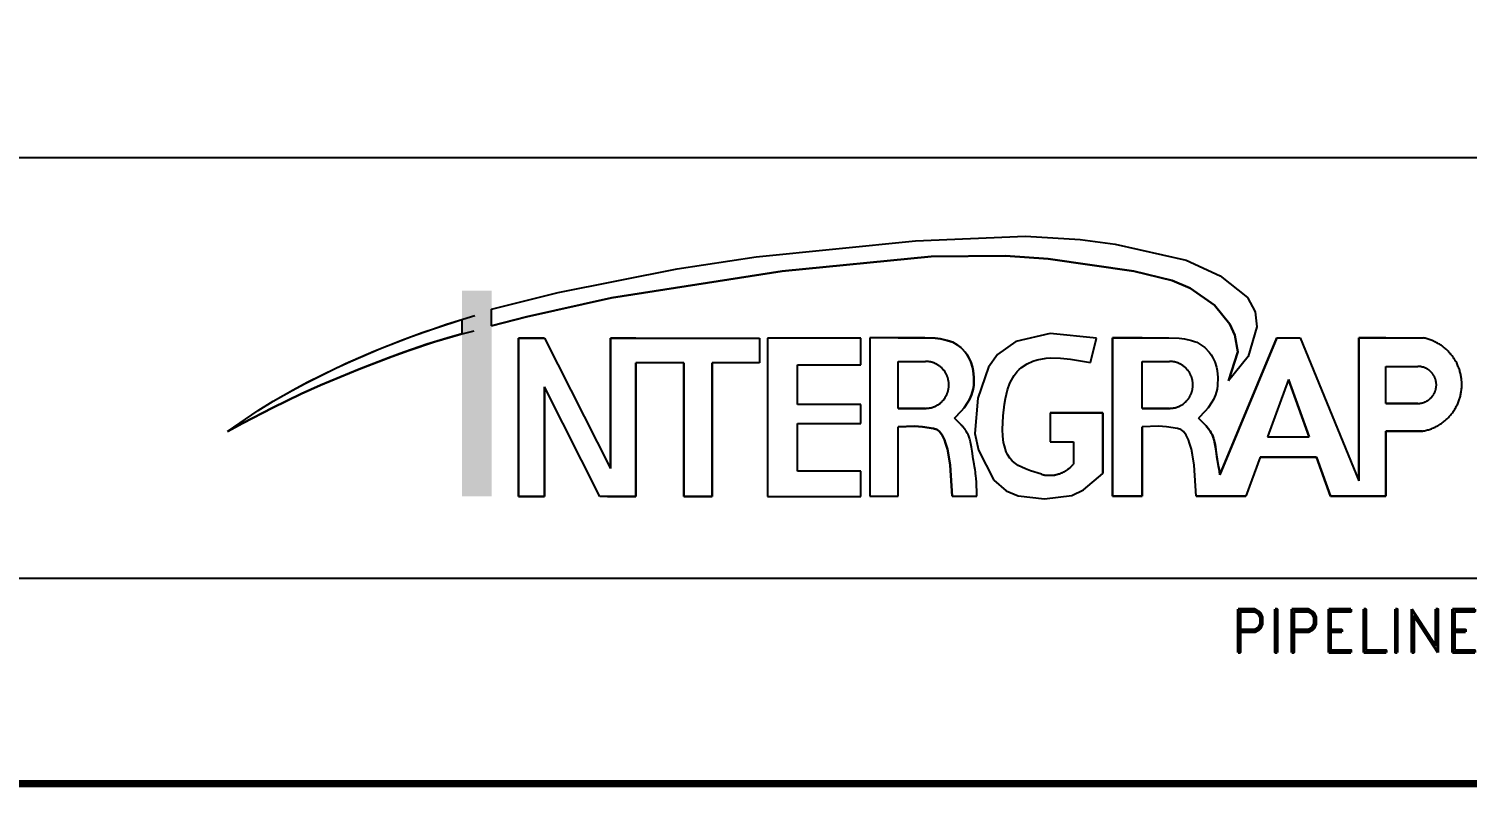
# Model space of a CAD drawing. Extents: x 0 to 594, y 5 to 421.
# Drawn here: x 425 to 525.1, y 4.8 to 57.5 of the extents above; entities that cross this region are included whole.
import ezdxf

# ---------------------------------------------------------------- set-up
doc = ezdxf.new("R2010")
doc.units = 0
doc.header["$MEASUREMENT"] = 0
doc.layers.add('BACKING', color=7, linetype='CONTINUOUS')
doc.styles.add('TITLE', font='romand.shx')

msp = doc.modelspace()

# ---------------------------------------------------------------- linework, layer by layer
at = {"layer": 'BACKING', "color": 7, "linetype": 'Continuous'}
for p, q in [((5, 48.54), (589.4, 48.54)), ((486.69, 42.75), (494.34, 43.06)), ((486.69, 42.75), (494.34, 43.06)), ((494.34, 43.06), (498.15, 42.83)), ((494.34, 43.06), (498.15, 42.83)), ((475.62, 41.62), (486.69, 42.75)), ((475.62, 41.62), (486.69, 42.75)), ((498.15, 42.83), (500.59, 42.51)), ((498.15, 42.83), (500.59, 42.51)), ((500.59, 42.51), (505.52, 41.4)), ((500.59, 42.51), (505.52, 41.4)), ((470.11, 40.79), (475.62, 41.62)), ((470.11, 40.79), (475.62, 41.62)), ((487.78, 41.66), (477.43, 40.64)), ((477.43, 40.64), (487.78, 41.66)), ((492.95, 41.7), (487.78, 41.66)), ((487.78, 41.66), (492.95, 41.7)), ((495.92, 41.5), (492.95, 41.7)), ((492.95, 41.7), (495.92, 41.5)), ((501.89, 40.64), (495.92, 41.5)), ((495.92, 41.5), (501.89, 40.64)), ((505.52, 41.4), (507.9, 40.32)), ((505.52, 41.4), (507.9, 40.32)), ((461.83, 39.15), (470.11, 40.79)), ((461.83, 39.15), (470.11, 40.79)), ((477.43, 40.64), (465.54, 38.78)), ((465.54, 38.78), (477.43, 40.64)), ((504.55, 39.98), (501.89, 40.64)), ((501.89, 40.64), (504.55, 39.98)), ((507.9, 40.32), (509.8, 38.8)), ((507.9, 40.32), (509.8, 38.8)), ((457.2, 38), (461.83, 39.15)), ((457.2, 38), (461.83, 39.15)), ((505.8, 39.46), (504.55, 39.98)), ((504.55, 39.98), (505.8, 39.46)), ((507.49, 38.28), (505.8, 39.46)), ((505.8, 39.46), (507.49, 38.28)), ((465.54, 38.78), (459.63, 37.47)), ((459.63, 37.47), (465.54, 38.78)), ((508.56, 36.95), (507.49, 38.28)), ((507.49, 38.28), (508.56, 36.95)), ((509.8, 38.8), (510.34, 37.8)), ((509.8, 38.8), (510.34, 37.8)), ((453.29, 36.68), (455.14, 37.28)), ((454.06, 36.94), (456.04, 37.55)), ((455.14, 37.28), (455.14, 36.28)), ((457.2, 36.83), (457.2, 38)), ((459.63, 37.47), (457.2, 36.83)), ((457.2, 36.83), (459.63, 37.47)), ((510.34, 37.8), (510.45, 36.77)), ((510.34, 37.8), (510.45, 36.77)), ((449.47, 35.26), (451.62, 36.09)), ((451.01, 35.86), (452.37, 36.36)), ((451.62, 36.09), (453.08, 36.61)), ((452.37, 36.36), (453.29, 36.68)), ((454.32, 36.05), (452.69, 35.55)), ((453.08, 36.61), (454.06, 36.94)), ((453.24, 35.72), (455.06, 36.26)), ((455.14, 36.28), (454.32, 36.05)), ((455.06, 36.26), (455.98, 36.49)), ((496.07, 36.3), (493.67, 35.75)), ((496.07, 36.3), (493.67, 35.75)), ((499.28, 35.98), (496.07, 36.3)), ((499.28, 35.98), (496.07, 36.3)), ((508.92, 36.19), (508.56, 36.95)), ((508.56, 36.95), (508.92, 36.19)), ((509.12, 35.03), (508.92, 36.19)), ((508.92, 36.19), (509.12, 35.03)), ((510.45, 36.77), (509.85, 34.71)), ((510.45, 36.77), (509.85, 34.71)), ((447.04, 34.21), (449, 35.07)), ((447.38, 34.36), (449.47, 35.26)), ((449, 35.07), (451.01, 35.86)), ((450.28, 34.7), (451.45, 35.12)), ((452.69, 35.55), (451.09, 35)), ((451.45, 35.12), (453.24, 35.72)), ((459.08, 24.97), (459.08, 35.98)), ((459.08, 35.98), (460.88, 35.98)), ((460.88, 35.98), (459.08, 35.98)), ((459.08, 35.98), (459.08, 24.97)), ((460.88, 35.98), (465.47, 26.91)), ((460.88, 35.98), (460.88, 35.98)), ((460.88, 35.98), (465.47, 26.91)), ((465.47, 26.91), (465.47, 35.98)), ((465.47, 35.98), (467.37, 35.98)), ((467.24, 35.98), (465.47, 35.98)), ((465.47, 35.98), (465.47, 26.91)), ((465.47, 35.98), (467.37, 35.98)), ((467.37, 35.98), (475.85, 35.98)), ((467.37, 35.98), (475.85, 35.98)), ((475.85, 35.98), (475.85, 34.25)), ((475.85, 35.98), (475.85, 34.25)), ((478.49, 35.98), (476.4, 35.98)), ((476.4, 35.98), (476.4, 24.97)), ((478.49, 35.98), (476.4, 35.98)), ((476.4, 35.98), (476.4, 24.97)), ((482.9, 35.98), (478.49, 35.98)), ((482.9, 35.98), (478.49, 35.98)), ((482.9, 34.11), (482.9, 35.98)), ((482.9, 34.11), (482.9, 35.98)), ((485.49, 36), (483.51, 36)), ((483.51, 36), (483.51, 24.99)), ((485.49, 36), (483.51, 36)), ((483.51, 36), (483.51, 24.99)), ((487.34, 36), (485.49, 36)), ((485.49, 36), (487.34, 36)), ((488.07, 35.97), (487.34, 36)), ((487.34, 36), (488.07, 35.97)), ((488.44, 35.92), (488.07, 35.97)), ((488.07, 35.97), (488.44, 35.92)), ((488.91, 35.82), (488.44, 35.92)), ((488.44, 35.92), (488.91, 35.82)), ((489.14, 35.75), (488.91, 35.82)), ((488.91, 35.82), (489.14, 35.75)), ((489.3, 35.69), (489.14, 35.75)), ((489.14, 35.75), (489.3, 35.69)), ((489.59, 35.52), (489.3, 35.69)), ((489.3, 35.69), (489.59, 35.52)), ((489.85, 35.32), (489.59, 35.52)), ((489.59, 35.52), (489.85, 35.32)), ((489.96, 35.22), (489.85, 35.32)), ((489.85, 35.32), (490.16, 34.99)), ((490.16, 34.99), (489.96, 35.22)), ((493.67, 35.75), (492.4, 34.83)), ((493.67, 35.75), (492.4, 34.83)), ((498.88, 34.29), (499.28, 35.98)), ((498.88, 34.29), (499.28, 35.98)), ((500.4, 24.99), (500.4, 36)), ((500.4, 36), (502.47, 36)), ((502.47, 36), (500.4, 36)), ((500.4, 36), (500.4, 24.99)), ((502.47, 36), (504.32, 36)), ((502.47, 36), (504.32, 36)), ((504.32, 36), (505.04, 35.97)), ((504.32, 36), (505.04, 35.97)), ((505.04, 35.97), (505.41, 35.92)), ((505.04, 35.97), (505.41, 35.92)), ((505.41, 35.92), (505.89, 35.82)), ((505.41, 35.92), (505.89, 35.82)), ((505.89, 35.82), (506.12, 35.75)), ((505.89, 35.82), (506.12, 35.75)), ((506.12, 35.75), (506.27, 35.69)), ((506.12, 35.75), (506.27, 35.69)), ((506.27, 35.69), (506.56, 35.52)), ((506.27, 35.69), (506.56, 35.52)), ((506.56, 35.52), (506.83, 35.32)), ((506.56, 35.52), (506.83, 35.32)), ((506.83, 35.32), (507.14, 34.99)), ((506.83, 35.32), (507.14, 34.99)), ((507.87, 26.47), (511.84, 36)), ((511.84, 36), (507.87, 26.47)), ((508.47, 33), (509.12, 35.03)), ((509.12, 35.03), (508.47, 33)), ((511.84, 36), (513.46, 36)), ((511.84, 36), (513.46, 36)), ((513.46, 36), (517.55, 26.06)), ((513.46, 36), (517.55, 26.06)), ((517.55, 26.06), (517.55, 36)), ((517.55, 36), (519.42, 36)), ((519.42, 36), (517.55, 36)), ((517.55, 36), (517.55, 26.06)), ((519.42, 36), (522.02, 36)), ((519.42, 36), (522.02, 36)), ((446.08, 33.76), (447.04, 34.21)), ((446.36, 33.89), (447.38, 34.36)), ((447.98, 33.81), (450.28, 34.7)), ((450.04, 34.61), (447.98, 33.81)), ((451.09, 35), (450.04, 34.61)), ((467.37, 34.25), (467.24, 34.25)), ((467.24, 34.25), (467.24, 24.97)), ((467.24, 24.97), (467.24, 34.25)), ((467.37, 34.25), (467.24, 34.25)), ((470.57, 34.25), (467.37, 34.25)), ((470.57, 34.25), (467.37, 34.25)), ((470.57, 24.97), (470.57, 34.25)), ((470.57, 34.25), (470.57, 24.97)), ((475.85, 34.25), (472.55, 34.25)), ((472.55, 34.25), (472.55, 24.97)), ((475.85, 34.25), (472.55, 34.25)), ((472.55, 24.97), (472.55, 34.25)), ((478.49, 31.36), (478.49, 34.11)), ((478.49, 34.11), (482.9, 34.11)), ((478.49, 34.11), (482.9, 34.11)), ((478.49, 31.36), (478.49, 34.11)), ((485.49, 31.09), (485.49, 34.36)), ((485.49, 34.36), (487.39, 34.36)), ((485.49, 34.36), (487.39, 34.36)), ((485.49, 31.09), (485.49, 34.36)), ((490.29, 34.81), (490.16, 34.99)), ((490.16, 34.99), (490.29, 34.81)), ((490.39, 34.65), (490.29, 34.81)), ((490.29, 34.81), (490.39, 34.65)), ((490.55, 34.32), (490.39, 34.65)), ((490.39, 34.65), (490.55, 34.32)), ((490.66, 33.97), (490.55, 34.32)), ((490.55, 34.32), (490.66, 33.97)), ((492.4, 34.83), (491.78, 33.96)), ((492.4, 34.83), (491.78, 33.96)), ((494.08, 33.94), (494.46, 34.19)), ((494.08, 33.94), (494.46, 34.19)), ((494.46, 34.19), (494.87, 34.38)), ((494.46, 34.19), (494.87, 34.38)), ((494.87, 34.38), (495.16, 34.47)), ((494.87, 34.38), (495.16, 34.47)), ((495.16, 34.47), (495.78, 34.58)), ((495.16, 34.47), (495.78, 34.58)), ((495.78, 34.58), (496.11, 34.6)), ((495.78, 34.58), (496.11, 34.6)), ((496.11, 34.6), (496.79, 34.59)), ((496.11, 34.6), (496.79, 34.59)), ((496.79, 34.59), (497.47, 34.52)), ((496.79, 34.59), (497.47, 34.52)), ((497.47, 34.52), (498.88, 34.29)), ((497.47, 34.52), (498.88, 34.29)), ((502.47, 34.36), (504.37, 34.36)), ((502.47, 31.09), (502.47, 34.36)), ((502.47, 34.36), (504.37, 34.36)), ((502.47, 31.09), (502.47, 34.36)), ((507.14, 34.99), (507.27, 34.81)), ((507.14, 34.99), (507.27, 34.81)), ((507.27, 34.81), (507.37, 34.65)), ((507.27, 34.81), (507.37, 34.65)), ((507.37, 34.65), (507.52, 34.32)), ((507.37, 34.65), (507.52, 34.32)), ((507.52, 34.32), (507.64, 33.97)), ((507.52, 34.32), (507.64, 33.97)), ((509.85, 34.71), (508.47, 33)), ((509.85, 34.71), (508.47, 33)), ((444.22, 32.83), (446.08, 33.76)), ((444.37, 32.91), (446.36, 33.89)), ((447.98, 33.81), (445.3, 32.7)), ((445.3, 32.7), (447.98, 33.81)), ((490.71, 33.72), (490.66, 33.97)), ((490.66, 33.97), (490.71, 33.72)), ((490.76, 33.23), (490.71, 33.72)), ((490.71, 33.72), (490.76, 33.23)), ((490.75, 32.69), (490.76, 33.23)), ((490.76, 33.23), (490.75, 32.69)), ((491.78, 33.96), (491.04, 31.8)), ((491.78, 33.96), (491.04, 31.8)), ((493.27, 32.84), (493.37, 33.06)), ((493.27, 32.84), (493.37, 33.06)), ((493.37, 33.06), (493.56, 33.38)), ((493.37, 33.06), (493.56, 33.38)), ((493.56, 33.38), (493.78, 33.66)), ((493.56, 33.38), (493.78, 33.66)), ((493.78, 33.66), (493.91, 33.79)), ((493.78, 33.66), (493.91, 33.79)), ((493.91, 33.79), (494.08, 33.94)), ((493.91, 33.79), (494.08, 33.94)), ((507.64, 33.97), (507.69, 33.72)), ((507.64, 33.97), (507.69, 33.72)), ((507.69, 33.72), (507.74, 33.23)), ((507.69, 33.72), (507.74, 33.23)), ((507.74, 33.23), (507.72, 32.69)), ((507.74, 33.23), (507.72, 32.69)), ((512.65, 33.1), (511.19, 29.12)), ((512.65, 33.1), (511.19, 29.12)), ((514.08, 29.12), (512.65, 33.1)), ((512.65, 33.1), (512.65, 33.1)), ((512.65, 33.1), (514.08, 29.12)), ((519.42, 31.44), (519.42, 34.01)), ((519.42, 34.01), (521.65, 34.01)), ((519.42, 34.01), (521.65, 34.01)), ((519.42, 31.44), (519.42, 34.01)), ((443.96, 32.1), (441.95, 31.13)), ((441.95, 31.13), (443.96, 32.1)), ((442, 31.59), (443.4, 32.39)), ((442, 31.59), (443.32, 32.34)), ((443.32, 32.34), (444.22, 32.83)), ((443.4, 32.39), (444.37, 32.91)), ((445.3, 32.7), (443.96, 32.1)), ((443.96, 32.1), (445.3, 32.7)), ((464.73, 24.97), (460.88, 32.6)), ((460.88, 32.6), (460.88, 24.97)), ((464.73, 24.97), (460.88, 32.6)), ((460.88, 24.97), (460.88, 32.6)), ((490.45, 31.72), (490.59, 32.04)), ((490.59, 32.04), (490.45, 31.72)), ((490.59, 32.04), (490.7, 32.43)), ((490.7, 32.43), (490.59, 32.04)), ((490.7, 32.43), (490.75, 32.69)), ((490.75, 32.69), (490.7, 32.43)), ((492.95, 31.79), (493.1, 32.38)), ((492.95, 31.79), (493.1, 32.38)), ((493.1, 32.38), (493.27, 32.84)), ((493.1, 32.38), (493.27, 32.84)), ((507.57, 32.04), (507.43, 31.72)), ((507.57, 32.04), (507.43, 31.72)), ((507.68, 32.43), (507.57, 32.04)), ((507.68, 32.43), (507.57, 32.04)), ((507.72, 32.69), (507.68, 32.43)), ((507.72, 32.69), (507.68, 32.43)), ((441.95, 31.13), (439.89, 30.06)), ((439.89, 30.06), (441.95, 31.13)), ((440.97, 30.95), (442, 31.59)), ((440.97, 30.95), (442, 31.59)), ((482.9, 31.36), (478.49, 31.36)), ((478.49, 31.36), (478.49, 31.36)), ((482.9, 31.36), (478.49, 31.36)), ((482.9, 30.04), (482.9, 31.36)), ((482.9, 30.04), (482.9, 31.36)), ((487.39, 31.09), (485.49, 31.09)), ((485.49, 31.09), (487.39, 31.09)), ((489.87, 30.9), (490.08, 31.14)), ((490.08, 31.14), (489.87, 30.9)), ((490.08, 31.14), (490.34, 31.52)), ((490.34, 31.52), (490.08, 31.14)), ((490.34, 31.52), (490.45, 31.72)), ((490.45, 31.72), (490.34, 31.52)), ((491.04, 31.8), (490.82, 29.34)), ((491.04, 31.8), (490.82, 29.34)), ((492.8, 30.57), (492.89, 31.39)), ((492.8, 30.57), (492.89, 31.39)), ((492.89, 31.39), (492.95, 31.79)), ((492.89, 31.39), (492.95, 31.79)), ((504.37, 31.09), (502.47, 31.09)), ((502.47, 31.09), (504.37, 31.09)), ((507.06, 31.14), (506.85, 30.9)), ((507.06, 31.14), (506.85, 30.9)), ((507.32, 31.52), (507.06, 31.14)), ((507.32, 31.52), (507.06, 31.14)), ((507.43, 31.72), (507.32, 31.52)), ((507.43, 31.72), (507.32, 31.52)), ((521.65, 31.44), (519.42, 31.44)), ((519.42, 31.44), (521.65, 31.44)), ((438.83, 29.48), (440.97, 30.95)), ((438.83, 29.48), (440.97, 30.95)), ((439.89, 30.06), (438.83, 29.48)), ((438.83, 29.48), (439.89, 30.06)), ((478.49, 26.73), (478.49, 30.04)), ((478.49, 30.04), (482.9, 30.04)), ((478.49, 26.73), (478.49, 30.04)), ((478.49, 30.04), (482.9, 30.04)), ((489.4, 30.42), (489.87, 30.9)), ((489.87, 30.9), (489.4, 30.42)), ((489.61, 30.2), (489.4, 30.42)), ((489.61, 30.2), (489.4, 30.42)), ((489.67, 30.15), (489.61, 30.2)), ((489.67, 30.15), (489.61, 30.2)), ((489.79, 30.04), (489.67, 30.15)), ((489.79, 30.04), (489.67, 30.15)), ((489.87, 29.95), (489.79, 30.04)), ((489.87, 29.95), (489.79, 30.04)), ((492.76, 29.63), (492.8, 30.57)), ((492.76, 29.63), (492.8, 30.57)), ((499.73, 30.78), (496.07, 30.78)), ((496.07, 30.78), (496.07, 28.77)), ((496.07, 30.78), (496.07, 28.77)), ((496.07, 30.78), (499.73, 30.78)), ((499.73, 26.56), (499.73, 30.78)), ((499.73, 30.78), (499.73, 26.56)), ((506.85, 30.9), (506.38, 30.42)), ((506.85, 30.9), (506.38, 30.42)), ((506.38, 30.42), (506.59, 30.2)), ((506.59, 30.2), (506.38, 30.42)), ((506.59, 30.2), (506.68, 30.12)), ((506.65, 30.15), (506.59, 30.2)), ((506.76, 30.04), (506.65, 30.15)), ((506.68, 30.12), (506.79, 30.01)), ((506.85, 29.95), (506.76, 30.04)), ((485.49, 29.82), (486.62, 29.86)), ((486.62, 29.86), (485.49, 29.82)), ((485.49, 24.99), (485.49, 29.82)), ((485.49, 24.99), (485.49, 29.82)), ((486.62, 29.86), (487.18, 29.82)), ((487.18, 29.82), (486.62, 29.86)), ((487.18, 29.82), (487.94, 29.7)), ((487.94, 29.7), (487.18, 29.82)), ((487.94, 29.7), (488.17, 29.63)), ((488.17, 29.63), (487.94, 29.7)), ((488.17, 29.63), (488.26, 29.58)), ((488.26, 29.58), (488.17, 29.63)), ((488.26, 29.58), (488.36, 29.48)), ((488.36, 29.48), (488.26, 29.58)), ((488.36, 29.48), (488.55, 29.22)), ((488.55, 29.22), (488.36, 29.48)), ((488.55, 29.22), (488.71, 28.91)), ((488.71, 28.91), (488.55, 29.22)), ((489.96, 29.87), (489.87, 29.95)), ((489.96, 29.87), (489.87, 29.95)), ((490, 29.82), (489.96, 29.87)), ((490, 29.82), (489.96, 29.87)), ((490.11, 29.68), (490, 29.82)), ((490.11, 29.68), (490, 29.82)), ((490.15, 29.61), (490.11, 29.68)), ((490.15, 29.61), (490.11, 29.68)), ((490.22, 29.52), (490.15, 29.61)), ((490.22, 29.52), (490.15, 29.61)), ((490.28, 29.42), (490.22, 29.52)), ((490.28, 29.42), (490.22, 29.52)), ((490.3, 29.38), (490.28, 29.42)), ((490.3, 29.38), (490.28, 29.42)), ((490.35, 29.28), (490.3, 29.38)), ((490.35, 29.28), (490.3, 29.38)), ((490.38, 29.23), (490.35, 29.28)), ((490.38, 29.23), (490.35, 29.28)), ((490.41, 29.16), (490.38, 29.23)), ((490.41, 29.16), (490.38, 29.23)), ((490.45, 29.03), (490.41, 29.16)), ((490.45, 29.03), (490.41, 29.16)), ((490.48, 28.94), (490.45, 29.03)), ((490.48, 28.94), (490.45, 29.03)), ((490.82, 29.34), (491.08, 28.19)), ((490.82, 29.34), (491.08, 28.19)), ((492.78, 29.16), (492.76, 29.63)), ((492.78, 29.16), (492.76, 29.63)), ((492.83, 28.71), (492.78, 29.16)), ((492.83, 28.71), (492.78, 29.16)), ((503.6, 29.86), (502.47, 29.82)), ((503.6, 29.86), (502.47, 29.82)), ((502.47, 29.82), (502.47, 24.99)), ((502.47, 24.99), (502.47, 29.82)), ((504.15, 29.82), (503.6, 29.86)), ((504.15, 29.82), (503.6, 29.86)), ((504.92, 29.7), (504.15, 29.82)), ((504.92, 29.7), (504.15, 29.82)), ((505.15, 29.63), (504.92, 29.7)), ((505.15, 29.63), (504.92, 29.7)), ((505.23, 29.58), (505.15, 29.63)), ((505.23, 29.58), (505.15, 29.63)), ((505.34, 29.48), (505.23, 29.58)), ((505.34, 29.48), (505.23, 29.58)), ((505.53, 29.22), (505.34, 29.48)), ((505.53, 29.22), (505.34, 29.48)), ((505.69, 28.91), (505.53, 29.22)), ((505.69, 28.91), (505.53, 29.22)), ((506.79, 30.01), (506.85, 29.95)), ((506.85, 29.95), (506.93, 29.87)), ((506.93, 29.87), (506.85, 29.95)), ((506.93, 29.87), (506.97, 29.82)), ((506.97, 29.82), (506.93, 29.87)), ((506.97, 29.82), (507.08, 29.68)), ((507.08, 29.68), (506.97, 29.82)), ((507.08, 29.68), (507.13, 29.61)), ((507.13, 29.61), (507.08, 29.68)), ((507.13, 29.61), (507.2, 29.52)), ((507.2, 29.52), (507.13, 29.61)), ((507.2, 29.52), (507.25, 29.42)), ((507.25, 29.42), (507.2, 29.52)), ((507.25, 29.42), (507.28, 29.38)), ((507.28, 29.38), (507.25, 29.42)), ((507.28, 29.38), (507.33, 29.28)), ((507.33, 29.28), (507.28, 29.38)), ((507.33, 29.28), (507.35, 29.23)), ((507.35, 29.23), (507.33, 29.28)), ((507.35, 29.23), (507.38, 29.16)), ((507.38, 29.16), (507.35, 29.23)), ((507.38, 29.16), (507.43, 29.03)), ((507.43, 29.03), (507.38, 29.16)), ((507.43, 29.03), (507.45, 28.94)), ((507.45, 28.94), (507.43, 29.03)), ((511.19, 29.12), (514.08, 29.12)), ((511.19, 29.12), (514.08, 29.12)), ((521.97, 29.51), (519.42, 29.51)), ((519.42, 29.51), (519.42, 24.99)), ((519.42, 29.51), (521.97, 29.51)), ((519.42, 24.99), (519.42, 29.51)), ((488.71, 28.91), (488.79, 28.68)), ((488.79, 28.68), (488.71, 28.91)), ((488.79, 28.68), (488.92, 28.25)), ((488.92, 28.25), (488.79, 28.68)), ((488.92, 28.25), (489, 27.87)), ((489, 27.87), (488.92, 28.25)), ((490.49, 28.88), (490.48, 28.94)), ((490.49, 28.88), (490.48, 28.94)), ((490.52, 28.75), (490.49, 28.88)), ((490.52, 28.75), (490.49, 28.88)), ((490.55, 28.63), (490.52, 28.75)), ((490.55, 28.63), (490.52, 28.75)), ((490.59, 28.39), (490.55, 28.63)), ((490.59, 28.39), (490.55, 28.63)), ((490.63, 28.12), (490.59, 28.39)), ((490.63, 28.12), (490.59, 28.39)), ((490.72, 27.58), (490.63, 28.12)), ((490.72, 27.58), (490.63, 28.12)), ((491.08, 28.19), (492.15, 26.11)), ((491.08, 28.19), (492.15, 26.11)), ((492.88, 28.49), (492.83, 28.71)), ((492.88, 28.49), (492.83, 28.71)), ((493.01, 28.08), (492.88, 28.49)), ((493.01, 28.08), (492.88, 28.49)), ((493.1, 27.89), (493.01, 28.08)), ((493.1, 27.89), (493.01, 28.08)), ((496.07, 28.77), (497.68, 28.77)), ((496.07, 28.77), (497.68, 28.77)), ((497.68, 28.77), (497.68, 27.21)), ((497.68, 28.77), (497.68, 27.21)), ((505.77, 28.68), (505.69, 28.91)), ((505.77, 28.68), (505.69, 28.91)), ((505.9, 28.25), (505.77, 28.68)), ((505.9, 28.25), (505.77, 28.68)), ((505.98, 27.87), (505.9, 28.25)), ((505.98, 27.87), (505.9, 28.25)), ((507.45, 28.94), (507.47, 28.88)), ((507.47, 28.88), (507.45, 28.94)), ((507.47, 28.88), (507.5, 28.75)), ((507.5, 28.75), (507.47, 28.88)), ((507.5, 28.75), (507.54, 28.57)), ((507.52, 28.63), (507.5, 28.75)), ((507.57, 28.39), (507.52, 28.63)), ((507.54, 28.57), (507.56, 28.45)), ((507.56, 28.45), (507.6, 28.19)), ((507.61, 28.12), (507.57, 28.39)), ((507.6, 28.19), (507.72, 27.39)), ((507.69, 27.58), (507.61, 28.12)), ((489, 27.87), (489.11, 27.14)), ((489.11, 27.14), (489, 27.87)), ((489.11, 27.14), (489.24, 24.99)), ((489.24, 24.99), (489.11, 27.14)), ((490.78, 27.21), (490.72, 27.58)), ((490.78, 27.21), (490.72, 27.58)), ((490.81, 27.05), (490.78, 27.21)), ((490.81, 27.05), (490.78, 27.21)), ((490.85, 26.83), (490.81, 27.05)), ((490.85, 26.83), (490.81, 27.05)), ((493.26, 27.64), (493.1, 27.89)), ((493.26, 27.64), (493.1, 27.89)), ((493.43, 27.45), (493.26, 27.64)), ((493.43, 27.45), (493.26, 27.64)), ((493.56, 27.33), (493.43, 27.45)), ((493.56, 27.33), (493.43, 27.45)), ((493.84, 27.13), (493.56, 27.33)), ((493.84, 27.13), (493.56, 27.33)), ((494.34, 26.88), (493.84, 27.13)), ((494.34, 26.88), (493.84, 27.13)), ((506.08, 27.14), (505.98, 27.87)), ((506.08, 27.14), (505.98, 27.87)), ((506.22, 24.99), (506.08, 27.14)), ((506.22, 24.99), (506.08, 27.14)), ((507.75, 27.21), (507.69, 27.58)), ((507.72, 27.39), (507.76, 27.15)), ((507.78, 27.05), (507.75, 27.21)), ((507.76, 27.15), (507.78, 27.05)), ((507.78, 27.05), (507.82, 26.85)), ((507.82, 26.85), (507.78, 27.05)), ((510.67, 27.69), (509.68, 24.99)), ((510.67, 27.69), (509.68, 24.99)), ((514.6, 27.69), (510.67, 27.69)), ((510.67, 27.69), (514.6, 27.69)), ((515.57, 24.99), (514.6, 27.69)), ((514.6, 27.69), (515.57, 24.99)), ((482.9, 26.73), (478.49, 26.73)), ((482.9, 26.73), (478.49, 26.73)), ((482.9, 24.97), (482.9, 26.73)), ((482.9, 24.97), (482.9, 26.73)), ((490.87, 26.68), (490.85, 26.83)), ((490.87, 26.68), (490.85, 26.83)), ((490.88, 26.58), (490.87, 26.68)), ((490.88, 26.58), (490.87, 26.68)), ((490.9, 26.38), (490.88, 26.58)), ((490.9, 26.38), (490.88, 26.58)), ((490.92, 26.23), (490.9, 26.38)), ((490.92, 26.23), (490.9, 26.38)), ((490.94, 25.93), (490.92, 26.23)), ((490.94, 25.93), (490.92, 26.23)), ((492.15, 26.11), (493, 25.35)), ((492.15, 26.11), (493, 25.35)), ((494.7, 26.74), (494.34, 26.88)), ((494.7, 26.74), (494.34, 26.88)), ((495.46, 26.51), (494.7, 26.74)), ((495.46, 26.51), (494.7, 26.74)), ((498.39, 25.44), (499.73, 26.56)), ((498.39, 25.44), (499.73, 26.56)), ((507.82, 26.85), (507.84, 26.72)), ((507.84, 26.72), (507.82, 26.85)), ((507.84, 26.72), (507.87, 26.47)), ((507.87, 26.47), (507.84, 26.72)), ((490.95, 25.63), (490.94, 25.93)), ((490.95, 25.63), (490.94, 25.93)), ((490.96, 25.42), (490.95, 25.63)), ((490.96, 25.42), (490.95, 25.63)), ((490.97, 24.99), (490.96, 25.42)), ((490.97, 24.99), (490.96, 25.42)), ((493, 25.35), (493.83, 25.02)), ((493, 25.35), (493.83, 25.02)), ((495.67, 24.8), (497.57, 25.03)), ((495.67, 24.8), (497.57, 25.03)), ((497.57, 25.03), (498.39, 25.44)), ((497.57, 25.03), (498.39, 25.44)), ((460.88, 24.97), (459.08, 24.97)), ((459.08, 24.97), (460.88, 24.97)), ((465.26, 24.97), (464.73, 24.97)), ((465.26, 24.97), (464.73, 24.97)), ((467.24, 24.97), (465.26, 24.97)), ((465.26, 24.97), (467.24, 24.97)), ((472.55, 24.97), (470.57, 24.97)), ((470.57, 24.97), (472.55, 24.97)), ((476.4, 24.97), (478.49, 24.97)), ((476.4, 24.97), (478.49, 24.97)), ((478.49, 24.97), (482.9, 24.97)), ((478.49, 24.97), (482.9, 24.97)), ((483.51, 24.99), (485.49, 24.99)), ((483.51, 24.99), (485.49, 24.99)), ((483.51, 24.99), (485.49, 24.99)), ((489.24, 24.99), (490.97, 24.99)), ((489.24, 24.99), (490.97, 24.99)), ((493.83, 25.02), (495.67, 24.8)), ((493.83, 25.02), (495.67, 24.8)), ((502.47, 24.99), (500.4, 24.99)), ((500.4, 24.99), (502.47, 24.99)), ((500.4, 24.99), (502.47, 24.99)), ((509.68, 24.99), (506.22, 24.99)), ((506.22, 24.99), (509.68, 24.99)), ((519.42, 24.99), (515.57, 24.99)), ((515.57, 24.99), (519.42, 24.99))]:
    msp.add_line(p, q, dxfattribs=at)
at = {"layer": 'BACKING', "color": 7, "linetype": 'Continuous', "const_width": 0.5, "flags": 128}
msp.add_lwpolyline([(5, 5), (589.4, 5), (589.4, 415.5), (5, 415.5)], close=True, dxfattribs=at)
at = {"layer": 'BACKING', "color": 7, "linetype": 'Continuous', "flags": 128}
msp.add_lwpolyline([(558.68, 19.27), (5, 19.27)], dxfattribs=at)
at = {"layer": 'BACKING', "color": 7, "linetype": 'Continuous'}
for points in [[(521.97, 29.51, 0), (522.04, 29.52, 0), (522.11, 29.54, 0), (522.18, 29.55, 0), (522.25, 29.57, 0), (522.32, 29.59, 0), (522.39, 29.61, 0), (522.46, 29.63, 0), (522.53, 29.65, 0), (522.59, 29.68, 0), (522.66, 29.71, 0), (522.73, 29.73, 0), (522.79, 29.76, 0), (522.86, 29.79, 0), (522.92, 29.83, 0), (522.98, 29.86, 0), (523.05, 29.89, 0), (523.11, 29.93, 0), (523.17, 29.97, 0), (523.23, 30.01, 0), (523.29, 30.05, 0), (523.35, 30.09, 0), (523.4, 30.13, 0), (523.46, 30.18, 0), (523.52, 30.22, 0), (523.57, 30.27, 0), (523.62, 30.32, 0), (523.68, 30.36, 0), (523.73, 30.41, 0), (523.78, 30.47, 0), (523.83, 30.52, 0), (523.88, 30.57, 0), (523.92, 30.62, 0), (523.97, 30.68, 0), (524.01, 30.74, 0), (524.06, 30.79, 0), (524.1, 30.85, 0), (524.14, 30.91, 0), (524.18, 30.97, 0), (524.22, 31.03, 0), (524.25, 31.09, 0), (524.29, 31.15, 0), (524.32, 31.22, 0), (524.36, 31.28, 0), (524.39, 31.35, 0), (524.42, 31.41, 0), (524.45, 31.48, 0), (524.47, 31.54, 0), (524.5, 31.61, 0), (524.52, 31.68, 0), (524.55, 31.75, 0), (524.57, 31.81, 0), (524.59, 31.88, 0), (524.61, 31.95, 0), (524.62, 32.02, 0), (524.64, 32.09, 0), (524.65, 32.16, 0), (524.66, 32.23, 0), (524.67, 32.3, 0), (524.68, 32.38, 0), (524.69, 32.45, 0), (524.7, 32.52, 0), (524.7, 32.59, 0), (524.7, 32.66, 0), (524.71, 32.73, 0), (524.7, 32.8, 0), (524.7, 32.88, 0), (524.7, 32.95, 0), (524.69, 33.02, 0), (524.69, 33.09, 0), (524.68, 33.16, 0), (524.67, 33.23, 0), (524.66, 33.3, 0), (524.65, 33.37, 0), (524.63, 33.45, 0), (524.62, 33.52, 0), (524.6, 33.58, 0), (524.58, 33.65, 0), (524.56, 33.72, 0), (524.54, 33.79, 0), (524.51, 33.86, 0), (524.49, 33.93, 0), (524.46, 33.99, 0), (524.44, 34.06, 0), (524.41, 34.12, 0), (524.38, 34.19, 0), (524.35, 34.25, 0), (524.31, 34.32, 0), (524.28, 34.38, 0), (524.24, 34.44, 0), (524.2, 34.5, 0), (524.16, 34.56, 0), (524.12, 34.62, 0), (524.08, 34.68, 0), (524.04, 34.74, 0), (524, 34.8, 0), (523.95, 34.85, 0), (523.91, 34.91, 0), (523.86, 34.96, 0), (523.81, 35.01, 0), (523.76, 35.07, 0), (523.71, 35.12, 0), (523.66, 35.17, 0), (523.61, 35.21, 0), (523.55, 35.26, 0), (523.5, 35.31, 0), (523.44, 35.35, 0), (523.38, 35.4, 0), (523.33, 35.44, 0), (523.27, 35.48, 0), (523.21, 35.52, 0), (523.15, 35.56, 0), (523.09, 35.59, 0), (523.02, 35.63, 0), (522.96, 35.66, 0), (522.9, 35.7, 0), (522.83, 35.73, 0), (522.77, 35.76, 0), (522.7, 35.79, 0), (522.64, 35.82, 0), (522.57, 35.84, 0), (522.5, 35.87, 0), (522.43, 35.89, 0), (522.37, 35.91, 0), (522.3, 35.93, 0), (522.23, 35.95, 0), (522.16, 35.97, 0), (522.09, 35.98, 0), (522.02, 36, 0)], [(521.97, 29.51, 0), (522.04, 29.52, 0), (522.11, 29.54, 0), (522.18, 29.55, 0), (522.25, 29.57, 0), (522.32, 29.59, 0), (522.39, 29.61, 0), (522.46, 29.63, 0), (522.53, 29.65, 0), (522.59, 29.68, 0), (522.66, 29.71, 0), (522.73, 29.73, 0), (522.79, 29.76, 0), (522.86, 29.79, 0), (522.92, 29.83, 0), (522.98, 29.86, 0), (523.05, 29.89, 0), (523.11, 29.93, 0), (523.17, 29.97, 0), (523.23, 30.01, 0), (523.29, 30.05, 0), (523.35, 30.09, 0), (523.4, 30.13, 0), (523.46, 30.18, 0), (523.52, 30.22, 0), (523.57, 30.27, 0), (523.62, 30.32, 0), (523.68, 30.36, 0), (523.73, 30.41, 0), (523.78, 30.47, 0), (523.83, 30.52, 0), (523.88, 30.57, 0), (523.92, 30.62, 0), (523.97, 30.68, 0), (524.01, 30.74, 0), (524.06, 30.79, 0), (524.1, 30.85, 0), (524.14, 30.91, 0), (524.18, 30.97, 0), (524.22, 31.03, 0), (524.25, 31.09, 0), (524.29, 31.15, 0), (524.32, 31.22, 0), (524.36, 31.28, 0), (524.39, 31.35, 0), (524.42, 31.41, 0), (524.45, 31.48, 0), (524.47, 31.54, 0), (524.5, 31.61, 0), (524.52, 31.68, 0), (524.55, 31.75, 0), (524.57, 31.81, 0), (524.59, 31.88, 0), (524.61, 31.95, 0), (524.62, 32.02, 0), (524.64, 32.09, 0), (524.65, 32.16, 0), (524.66, 32.23, 0), (524.67, 32.3, 0), (524.68, 32.38, 0), (524.69, 32.45, 0), (524.7, 32.52, 0), (524.7, 32.59, 0), (524.7, 32.66, 0), (524.71, 32.73, 0), (524.7, 32.8, 0), (524.7, 32.88, 0), (524.7, 32.95, 0), (524.69, 33.02, 0), (524.69, 33.09, 0), (524.68, 33.16, 0), (524.67, 33.23, 0), (524.66, 33.3, 0), (524.65, 33.37, 0), (524.63, 33.45, 0), (524.62, 33.52, 0), (524.6, 33.58, 0), (524.58, 33.65, 0), (524.56, 33.72, 0), (524.54, 33.79, 0), (524.51, 33.86, 0), (524.49, 33.93, 0), (524.46, 33.99, 0), (524.44, 34.06, 0), (524.41, 34.12, 0), (524.38, 34.19, 0), (524.35, 34.25, 0), (524.31, 34.32, 0), (524.28, 34.38, 0), (524.24, 34.44, 0), (524.2, 34.5, 0), (524.16, 34.56, 0), (524.12, 34.62, 0), (524.08, 34.68, 0), (524.04, 34.74, 0), (524, 34.8, 0), (523.95, 34.85, 0), (523.91, 34.91, 0), (523.86, 34.96, 0), (523.81, 35.01, 0), (523.76, 35.07, 0), (523.71, 35.12, 0), (523.66, 35.17, 0), (523.61, 35.21, 0), (523.55, 35.26, 0), (523.5, 35.31, 0), (523.44, 35.35, 0), (523.38, 35.4, 0), (523.33, 35.44, 0), (523.27, 35.48, 0), (523.21, 35.52, 0), (523.15, 35.56, 0), (523.09, 35.59, 0), (523.02, 35.63, 0), (522.96, 35.66, 0), (522.9, 35.7, 0), (522.83, 35.73, 0), (522.77, 35.76, 0), (522.7, 35.79, 0), (522.64, 35.82, 0), (522.57, 35.84, 0), (522.5, 35.87, 0), (522.43, 35.89, 0), (522.37, 35.91, 0), (522.3, 35.93, 0), (522.23, 35.95, 0), (522.16, 35.97, 0), (522.09, 35.98, 0), (522.02, 36, 0)], [(487.39, 31.09, 0), (487.43, 31.09, 0), (487.47, 31.1, 0), (487.51, 31.1, 0), (487.55, 31.1, 0), (487.59, 31.11, 0), (487.63, 31.11, 0), (487.67, 31.12, 0), (487.71, 31.13, 0), (487.75, 31.13, 0), (487.79, 31.14, 0), (487.83, 31.15, 0), (487.87, 31.16, 0), (487.9, 31.18, 0), (487.94, 31.19, 0), (487.98, 31.2, 0), (488.01, 31.22, 0), (488.05, 31.23, 0), (488.09, 31.25, 0), (488.12, 31.27, 0), (488.16, 31.29, 0), (488.19, 31.31, 0), (488.23, 31.33, 0), (488.26, 31.35, 0), (488.3, 31.37, 0), (488.33, 31.39, 0), (488.36, 31.42, 0), (488.39, 31.44, 0), (488.43, 31.46, 0), (488.46, 31.49, 0), (488.49, 31.52, 0), (488.52, 31.54, 0), (488.55, 31.57, 0), (488.57, 31.6, 0), (488.6, 31.63, 0), (488.63, 31.66, 0), (488.65, 31.69, 0), (488.68, 31.72, 0), (488.7, 31.75, 0), (488.73, 31.79, 0), (488.75, 31.82, 0), (488.77, 31.85, 0), (488.79, 31.89, 0), (488.81, 31.92, 0), (488.83, 31.96, 0), (488.85, 31.99, 0), (488.87, 32.03, 0), (488.88, 32.06, 0), (488.9, 32.1, 0), (488.91, 32.14, 0), (488.93, 32.18, 0), (488.94, 32.21, 0), (488.95, 32.25, 0), (488.96, 32.29, 0), (488.97, 32.33, 0), (488.98, 32.37, 0), (488.99, 32.41, 0), (489, 32.45, 0), (489, 32.49, 0), (489.01, 32.53, 0), (489.01, 32.57, 0), (489.02, 32.61, 0), (489.02, 32.65, 0), (489.02, 32.69, 0), (489.02, 32.73, 0), (489.02, 32.77, 0), (489.02, 32.81, 0), (489.02, 32.85, 0), (489.01, 32.89, 0), (489.01, 32.93, 0), (489, 32.97, 0), (489, 33, 0), (488.99, 33.04, 0), (488.98, 33.08, 0), (488.97, 33.12, 0), (488.96, 33.16, 0), (488.95, 33.2, 0), (488.94, 33.24, 0), (488.93, 33.28, 0), (488.91, 33.31, 0), (488.9, 33.35, 0), (488.88, 33.39, 0), (488.87, 33.42, 0), (488.85, 33.46, 0), (488.83, 33.49, 0), (488.81, 33.53, 0), (488.79, 33.56, 0), (488.77, 33.6, 0), (488.75, 33.63, 0), (488.73, 33.67, 0), (488.7, 33.7, 0), (488.68, 33.73, 0), (488.65, 33.76, 0), (488.63, 33.79, 0), (488.6, 33.82, 0), (488.57, 33.85, 0), (488.55, 33.88, 0), (488.52, 33.91, 0), (488.49, 33.93, 0), (488.46, 33.96, 0), (488.43, 33.99, 0), (488.39, 34.01, 0), (488.36, 34.04, 0), (488.33, 34.06, 0), (488.3, 34.08, 0), (488.26, 34.1, 0), (488.23, 34.13, 0), (488.19, 34.15, 0), (488.16, 34.16, 0), (488.12, 34.18, 0), (488.09, 34.2, 0), (488.05, 34.22, 0), (488.01, 34.23, 0), (487.98, 34.25, 0), (487.94, 34.26, 0), (487.9, 34.28, 0), (487.87, 34.29, 0), (487.83, 34.3, 0), (487.79, 34.31, 0), (487.75, 34.32, 0), (487.71, 34.33, 0), (487.67, 34.33, 0), (487.63, 34.34, 0), (487.59, 34.35, 0), (487.55, 34.35, 0), (487.51, 34.35, 0), (487.47, 34.36, 0), (487.43, 34.36, 0), (487.39, 34.36, 0)], [(487.39, 31.09, 0), (487.43, 31.09, 0), (487.47, 31.1, 0), (487.51, 31.1, 0), (487.55, 31.1, 0), (487.59, 31.11, 0), (487.63, 31.11, 0), (487.67, 31.12, 0), (487.71, 31.13, 0), (487.75, 31.13, 0), (487.79, 31.14, 0), (487.83, 31.15, 0), (487.87, 31.16, 0), (487.9, 31.18, 0), (487.94, 31.19, 0), (487.98, 31.2, 0), (488.01, 31.22, 0), (488.05, 31.23, 0), (488.09, 31.25, 0), (488.12, 31.27, 0), (488.16, 31.29, 0), (488.19, 31.31, 0), (488.23, 31.33, 0), (488.26, 31.35, 0), (488.3, 31.37, 0), (488.33, 31.39, 0), (488.36, 31.42, 0), (488.39, 31.44, 0), (488.43, 31.46, 0), (488.46, 31.49, 0), (488.49, 31.52, 0), (488.52, 31.54, 0), (488.55, 31.57, 0), (488.57, 31.6, 0), (488.6, 31.63, 0), (488.63, 31.66, 0), (488.65, 31.69, 0), (488.68, 31.72, 0), (488.7, 31.75, 0), (488.73, 31.79, 0), (488.75, 31.82, 0), (488.77, 31.85, 0), (488.79, 31.89, 0), (488.81, 31.92, 0), (488.83, 31.96, 0), (488.85, 31.99, 0), (488.87, 32.03, 0), (488.88, 32.06, 0), (488.9, 32.1, 0), (488.91, 32.14, 0), (488.93, 32.18, 0), (488.94, 32.21, 0), (488.95, 32.25, 0), (488.96, 32.29, 0), (488.97, 32.33, 0), (488.98, 32.37, 0), (488.99, 32.41, 0), (489, 32.45, 0), (489, 32.49, 0), (489.01, 32.53, 0), (489.01, 32.57, 0), (489.02, 32.61, 0), (489.02, 32.65, 0), (489.02, 32.69, 0), (489.02, 32.73, 0), (489.02, 32.77, 0), (489.02, 32.81, 0), (489.02, 32.85, 0), (489.01, 32.89, 0), (489.01, 32.93, 0), (489, 32.97, 0), (489, 33, 0), (488.99, 33.04, 0), (488.98, 33.08, 0), (488.97, 33.12, 0), (488.96, 33.16, 0), (488.95, 33.2, 0), (488.94, 33.24, 0), (488.93, 33.28, 0), (488.91, 33.31, 0), (488.9, 33.35, 0), (488.88, 33.39, 0), (488.87, 33.42, 0), (488.85, 33.46, 0), (488.83, 33.49, 0), (488.81, 33.53, 0), (488.79, 33.56, 0), (488.77, 33.6, 0), (488.75, 33.63, 0), (488.73, 33.67, 0), (488.7, 33.7, 0), (488.68, 33.73, 0), (488.65, 33.76, 0), (488.63, 33.79, 0), (488.6, 33.82, 0), (488.57, 33.85, 0), (488.55, 33.88, 0), (488.52, 33.91, 0), (488.49, 33.93, 0), (488.46, 33.96, 0), (488.43, 33.99, 0), (488.39, 34.01, 0), (488.36, 34.04, 0), (488.33, 34.06, 0), (488.3, 34.08, 0), (488.26, 34.1, 0), (488.23, 34.13, 0), (488.19, 34.15, 0), (488.16, 34.16, 0), (488.12, 34.18, 0), (488.09, 34.2, 0), (488.05, 34.22, 0), (488.01, 34.23, 0), (487.98, 34.25, 0), (487.94, 34.26, 0), (487.9, 34.28, 0), (487.87, 34.29, 0), (487.83, 34.3, 0), (487.79, 34.31, 0), (487.75, 34.32, 0), (487.71, 34.33, 0), (487.67, 34.33, 0), (487.63, 34.34, 0), (487.59, 34.35, 0), (487.55, 34.35, 0), (487.51, 34.35, 0), (487.47, 34.36, 0), (487.43, 34.36, 0), (487.39, 34.36, 0)], [(504.37, 31.09, 0), (504.41, 31.09, 0), (504.45, 31.1, 0), (504.49, 31.1, 0), (504.53, 31.1, 0), (504.57, 31.11, 0), (504.61, 31.11, 0), (504.65, 31.12, 0), (504.69, 31.13, 0), (504.73, 31.13, 0), (504.76, 31.14, 0), (504.8, 31.15, 0), (504.84, 31.16, 0), (504.88, 31.18, 0), (504.92, 31.19, 0), (504.95, 31.2, 0), (504.99, 31.22, 0), (505.03, 31.23, 0), (505.06, 31.25, 0), (505.1, 31.27, 0), (505.14, 31.29, 0), (505.17, 31.31, 0), (505.21, 31.33, 0), (505.24, 31.35, 0), (505.27, 31.37, 0), (505.31, 31.39, 0), (505.34, 31.42, 0), (505.37, 31.44, 0), (505.4, 31.46, 0), (505.43, 31.49, 0), (505.46, 31.52, 0), (505.49, 31.54, 0), (505.52, 31.57, 0), (505.55, 31.6, 0), (505.58, 31.63, 0), (505.6, 31.66, 0), (505.63, 31.69, 0), (505.65, 31.72, 0), (505.68, 31.75, 0), (505.7, 31.79, 0), (505.73, 31.82, 0), (505.75, 31.85, 0), (505.77, 31.89, 0), (505.79, 31.92, 0), (505.81, 31.96, 0), (505.82, 31.99, 0), (505.84, 32.03, 0), (505.86, 32.06, 0), (505.88, 32.1, 0), (505.89, 32.14, 0), (505.9, 32.18, 0), (505.92, 32.21, 0), (505.93, 32.25, 0), (505.94, 32.29, 0), (505.95, 32.33, 0), (505.96, 32.37, 0), (505.97, 32.41, 0), (505.98, 32.45, 0), (505.98, 32.49, 0), (505.99, 32.53, 0), (505.99, 32.57, 0), (506, 32.61, 0), (506, 32.65, 0), (506, 32.69, 0), (506, 32.73, 0), (506, 32.77, 0), (506, 32.81, 0), (506, 32.85, 0), (505.99, 32.89, 0), (505.99, 32.93, 0), (505.98, 32.97, 0), (505.98, 33, 0), (505.97, 33.04, 0), (505.96, 33.08, 0), (505.95, 33.12, 0), (505.94, 33.16, 0), (505.93, 33.2, 0), (505.92, 33.24, 0), (505.9, 33.28, 0), (505.89, 33.31, 0), (505.88, 33.35, 0), (505.86, 33.39, 0), (505.84, 33.42, 0), (505.82, 33.46, 0), (505.81, 33.49, 0), (505.79, 33.53, 0), (505.77, 33.56, 0), (505.75, 33.6, 0), (505.73, 33.63, 0), (505.7, 33.67, 0), (505.68, 33.7, 0), (505.65, 33.73, 0), (505.63, 33.76, 0), (505.6, 33.79, 0), (505.58, 33.82, 0), (505.55, 33.85, 0), (505.52, 33.88, 0), (505.49, 33.91, 0), (505.46, 33.93, 0), (505.43, 33.96, 0), (505.4, 33.99, 0), (505.37, 34.01, 0), (505.34, 34.04, 0), (505.31, 34.06, 0), (505.27, 34.08, 0), (505.24, 34.1, 0), (505.21, 34.13, 0), (505.17, 34.15, 0), (505.14, 34.16, 0), (505.1, 34.18, 0), (505.06, 34.2, 0), (505.03, 34.22, 0), (504.99, 34.23, 0), (504.95, 34.25, 0), (504.92, 34.26, 0), (504.88, 34.28, 0), (504.84, 34.29, 0), (504.8, 34.3, 0), (504.76, 34.31, 0), (504.73, 34.32, 0), (504.69, 34.33, 0), (504.65, 34.33, 0), (504.61, 34.34, 0), (504.57, 34.35, 0), (504.53, 34.35, 0), (504.49, 34.35, 0), (504.45, 34.36, 0), (504.41, 34.36, 0), (504.37, 34.36, 0)], [(504.37, 31.09, 0), (504.41, 31.09, 0), (504.45, 31.1, 0), (504.49, 31.1, 0), (504.53, 31.1, 0), (504.57, 31.11, 0), (504.61, 31.11, 0), (504.65, 31.12, 0), (504.69, 31.13, 0), (504.73, 31.13, 0), (504.76, 31.14, 0), (504.8, 31.15, 0), (504.84, 31.16, 0), (504.88, 31.18, 0), (504.92, 31.19, 0), (504.95, 31.2, 0), (504.99, 31.22, 0), (505.03, 31.23, 0), (505.06, 31.25, 0), (505.1, 31.27, 0), (505.14, 31.29, 0), (505.17, 31.31, 0), (505.21, 31.33, 0), (505.24, 31.35, 0), (505.27, 31.37, 0), (505.31, 31.39, 0), (505.34, 31.42, 0), (505.37, 31.44, 0), (505.4, 31.46, 0), (505.43, 31.49, 0), (505.46, 31.52, 0), (505.49, 31.54, 0), (505.52, 31.57, 0), (505.55, 31.6, 0), (505.58, 31.63, 0), (505.6, 31.66, 0), (505.63, 31.69, 0), (505.65, 31.72, 0), (505.68, 31.75, 0), (505.7, 31.79, 0), (505.73, 31.82, 0), (505.75, 31.85, 0), (505.77, 31.89, 0), (505.79, 31.92, 0), (505.81, 31.96, 0), (505.82, 31.99, 0), (505.84, 32.03, 0), (505.86, 32.06, 0), (505.88, 32.1, 0), (505.89, 32.14, 0), (505.9, 32.18, 0), (505.92, 32.21, 0), (505.93, 32.25, 0), (505.94, 32.29, 0), (505.95, 32.33, 0), (505.96, 32.37, 0), (505.97, 32.41, 0), (505.98, 32.45, 0), (505.98, 32.49, 0), (505.99, 32.53, 0), (505.99, 32.57, 0), (506, 32.61, 0), (506, 32.65, 0), (506, 32.69, 0), (506, 32.73, 0), (506, 32.77, 0), (506, 32.81, 0), (506, 32.85, 0), (505.99, 32.89, 0), (505.99, 32.93, 0), (505.98, 32.97, 0), (505.98, 33, 0), (505.97, 33.04, 0), (505.96, 33.08, 0), (505.95, 33.12, 0), (505.94, 33.16, 0), (505.93, 33.2, 0), (505.92, 33.24, 0), (505.9, 33.28, 0), (505.89, 33.31, 0), (505.88, 33.35, 0), (505.86, 33.39, 0), (505.84, 33.42, 0), (505.82, 33.46, 0), (505.81, 33.49, 0), (505.79, 33.53, 0), (505.77, 33.56, 0), (505.75, 33.6, 0), (505.73, 33.63, 0), (505.7, 33.67, 0), (505.68, 33.7, 0), (505.65, 33.73, 0), (505.63, 33.76, 0), (505.6, 33.79, 0), (505.58, 33.82, 0), (505.55, 33.85, 0), (505.52, 33.88, 0), (505.49, 33.91, 0), (505.46, 33.93, 0), (505.43, 33.96, 0), (505.4, 33.99, 0), (505.37, 34.01, 0), (505.34, 34.04, 0), (505.31, 34.06, 0), (505.27, 34.08, 0), (505.24, 34.1, 0), (505.21, 34.13, 0), (505.17, 34.15, 0), (505.14, 34.16, 0), (505.1, 34.18, 0), (505.06, 34.2, 0), (505.03, 34.22, 0), (504.99, 34.23, 0), (504.95, 34.25, 0), (504.92, 34.26, 0), (504.88, 34.28, 0), (504.84, 34.29, 0), (504.8, 34.3, 0), (504.76, 34.31, 0), (504.73, 34.32, 0), (504.69, 34.33, 0), (504.65, 34.33, 0), (504.61, 34.34, 0), (504.57, 34.35, 0), (504.53, 34.35, 0), (504.49, 34.35, 0), (504.45, 34.36, 0), (504.41, 34.36, 0), (504.37, 34.36, 0)], [(521.65, 31.44, 0), (521.68, 31.44, 0), (521.71, 31.44, 0), (521.75, 31.44, 0), (521.78, 31.44, 0), (521.81, 31.45, 0), (521.84, 31.45, 0), (521.87, 31.46, 0), (521.9, 31.46, 0), (521.93, 31.47, 0), (521.96, 31.48, 0), (521.99, 31.48, 0), (522.02, 31.49, 0), (522.05, 31.5, 0), (522.08, 31.51, 0), (522.11, 31.52, 0), (522.14, 31.54, 0), (522.17, 31.55, 0), (522.2, 31.56, 0), (522.23, 31.58, 0), (522.26, 31.59, 0), (522.28, 31.61, 0), (522.31, 31.62, 0), (522.34, 31.64, 0), (522.37, 31.66, 0), (522.39, 31.67, 0), (522.42, 31.69, 0), (522.44, 31.71, 0), (522.47, 31.73, 0), (522.49, 31.75, 0), (522.51, 31.77, 0), (522.54, 31.79, 0), (522.56, 31.82, 0), (522.58, 31.84, 0), (522.6, 31.86, 0), (522.62, 31.88, 0), (522.64, 31.91, 0), (522.66, 31.93, 0), (522.68, 31.96, 0), (522.7, 31.98, 0), (522.72, 32.01, 0), (522.74, 32.04, 0), (522.75, 32.06, 0), (522.77, 32.09, 0), (522.78, 32.12, 0), (522.8, 32.15, 0), (522.81, 32.18, 0), (522.83, 32.2, 0), (522.84, 32.23, 0), (522.85, 32.26, 0), (522.86, 32.29, 0), (522.87, 32.32, 0), (522.88, 32.35, 0), (522.89, 32.38, 0), (522.9, 32.41, 0), (522.91, 32.44, 0), (522.91, 32.47, 0), (522.92, 32.51, 0), (522.92, 32.54, 0), (522.93, 32.57, 0), (522.93, 32.6, 0), (522.93, 32.63, 0), (522.94, 32.66, 0), (522.94, 32.69, 0), (522.94, 32.73, 0), (522.94, 32.76, 0), (522.94, 32.79, 0), (522.93, 32.82, 0), (522.93, 32.85, 0), (522.93, 32.88, 0), (522.92, 32.91, 0), (522.92, 32.95, 0), (522.91, 32.98, 0), (522.91, 33.01, 0), (522.9, 33.04, 0), (522.89, 33.07, 0), (522.88, 33.1, 0), (522.87, 33.13, 0), (522.86, 33.16, 0), (522.85, 33.19, 0), (522.84, 33.22, 0), (522.83, 33.25, 0), (522.81, 33.28, 0), (522.8, 33.3, 0), (522.78, 33.33, 0), (522.77, 33.36, 0), (522.75, 33.39, 0), (522.74, 33.41, 0), (522.72, 33.44, 0), (522.7, 33.47, 0), (522.68, 33.49, 0), (522.66, 33.52, 0), (522.64, 33.54, 0), (522.62, 33.57, 0), (522.6, 33.59, 0), (522.58, 33.61, 0), (522.56, 33.64, 0), (522.54, 33.66, 0), (522.51, 33.68, 0), (522.49, 33.7, 0), (522.47, 33.72, 0), (522.44, 33.74, 0), (522.42, 33.76, 0), (522.39, 33.78, 0), (522.37, 33.8, 0), (522.34, 33.81, 0), (522.31, 33.83, 0), (522.28, 33.85, 0), (522.26, 33.86, 0), (522.23, 33.88, 0), (522.2, 33.89, 0), (522.17, 33.9, 0), (522.14, 33.92, 0), (522.11, 33.93, 0), (522.08, 33.94, 0), (522.05, 33.95, 0), (522.02, 33.96, 0), (521.99, 33.97, 0), (521.96, 33.97, 0), (521.93, 33.98, 0), (521.9, 33.99, 0), (521.87, 33.99, 0), (521.84, 34, 0), (521.81, 34, 0), (521.78, 34.01, 0), (521.75, 34.01, 0), (521.71, 34.01, 0), (521.68, 34.01, 0), (521.65, 34.01, 0)], [(521.65, 31.44, 0), (521.68, 31.44, 0), (521.71, 31.44, 0), (521.75, 31.44, 0), (521.78, 31.44, 0), (521.81, 31.45, 0), (521.84, 31.45, 0), (521.87, 31.46, 0), (521.9, 31.46, 0), (521.93, 31.47, 0), (521.96, 31.48, 0), (521.99, 31.48, 0), (522.02, 31.49, 0), (522.05, 31.5, 0), (522.08, 31.51, 0), (522.11, 31.52, 0), (522.14, 31.54, 0), (522.17, 31.55, 0), (522.2, 31.56, 0), (522.23, 31.58, 0), (522.26, 31.59, 0), (522.28, 31.61, 0), (522.31, 31.62, 0), (522.34, 31.64, 0), (522.37, 31.66, 0), (522.39, 31.67, 0), (522.42, 31.69, 0), (522.44, 31.71, 0), (522.47, 31.73, 0), (522.49, 31.75, 0), (522.51, 31.77, 0), (522.54, 31.79, 0), (522.56, 31.82, 0), (522.58, 31.84, 0), (522.6, 31.86, 0), (522.62, 31.88, 0), (522.64, 31.91, 0), (522.66, 31.93, 0), (522.68, 31.96, 0), (522.7, 31.98, 0), (522.72, 32.01, 0), (522.74, 32.04, 0), (522.75, 32.06, 0), (522.77, 32.09, 0), (522.78, 32.12, 0), (522.8, 32.15, 0), (522.81, 32.18, 0), (522.83, 32.2, 0), (522.84, 32.23, 0), (522.85, 32.26, 0), (522.86, 32.29, 0), (522.87, 32.32, 0), (522.88, 32.35, 0), (522.89, 32.38, 0), (522.9, 32.41, 0), (522.91, 32.44, 0), (522.91, 32.47, 0), (522.92, 32.51, 0), (522.92, 32.54, 0), (522.93, 32.57, 0), (522.93, 32.6, 0), (522.93, 32.63, 0), (522.94, 32.66, 0), (522.94, 32.69, 0), (522.94, 32.73, 0), (522.94, 32.76, 0), (522.94, 32.79, 0), (522.93, 32.82, 0), (522.93, 32.85, 0), (522.93, 32.88, 0), (522.92, 32.91, 0), (522.92, 32.95, 0), (522.91, 32.98, 0), (522.91, 33.01, 0), (522.9, 33.04, 0), (522.89, 33.07, 0), (522.88, 33.1, 0), (522.87, 33.13, 0), (522.86, 33.16, 0), (522.85, 33.19, 0), (522.84, 33.22, 0), (522.83, 33.25, 0), (522.81, 33.28, 0), (522.8, 33.3, 0), (522.78, 33.33, 0), (522.77, 33.36, 0), (522.75, 33.39, 0), (522.74, 33.41, 0), (522.72, 33.44, 0), (522.7, 33.47, 0), (522.68, 33.49, 0), (522.66, 33.52, 0), (522.64, 33.54, 0), (522.62, 33.57, 0), (522.6, 33.59, 0), (522.58, 33.61, 0), (522.56, 33.64, 0), (522.54, 33.66, 0), (522.51, 33.68, 0), (522.49, 33.7, 0), (522.47, 33.72, 0), (522.44, 33.74, 0), (522.42, 33.76, 0), (522.39, 33.78, 0), (522.37, 33.8, 0), (522.34, 33.81, 0), (522.31, 33.83, 0), (522.28, 33.85, 0), (522.26, 33.86, 0), (522.23, 33.88, 0), (522.2, 33.89, 0), (522.17, 33.9, 0), (522.14, 33.92, 0), (522.11, 33.93, 0), (522.08, 33.94, 0), (522.05, 33.95, 0), (522.02, 33.96, 0), (521.99, 33.97, 0), (521.96, 33.97, 0), (521.93, 33.98, 0), (521.9, 33.99, 0), (521.87, 33.99, 0), (521.84, 34, 0), (521.81, 34, 0), (521.78, 34.01, 0), (521.75, 34.01, 0), (521.71, 34.01, 0), (521.68, 34.01, 0), (521.65, 34.01, 0)], [(495.46, 26.51, 0), (495.48, 26.5, 0), (495.5, 26.5, 0), (495.52, 26.49, 0), (495.54, 26.49, 0), (495.56, 26.49, 0), (495.57, 26.48, 0), (495.59, 26.48, 0), (495.61, 26.47, 0), (495.63, 26.47, 0), (495.65, 26.47, 0), (495.67, 26.46, 0), (495.69, 26.46, 0), (495.71, 26.46, 0), (495.73, 26.46, 0), (495.75, 26.45, 0), (495.76, 26.45, 0), (495.78, 26.45, 0), (495.8, 26.45, 0), (495.82, 26.44, 0), (495.84, 26.44, 0), (495.86, 26.44, 0), (495.88, 26.44, 0), (495.9, 26.44, 0), (495.92, 26.44, 0), (495.94, 26.44, 0), (495.96, 26.44, 0), (495.98, 26.44, 0), (495.99, 26.44, 0), (496.01, 26.44, 0), (496.03, 26.44, 0), (496.05, 26.44, 0), (496.07, 26.44, 0), (496.09, 26.44, 0), (496.11, 26.44, 0), (496.13, 26.44, 0), (496.15, 26.44, 0), (496.17, 26.44, 0), (496.19, 26.44, 0), (496.2, 26.44, 0), (496.22, 26.44, 0), (496.24, 26.45, 0), (496.26, 26.45, 0), (496.28, 26.45, 0), (496.3, 26.45, 0), (496.32, 26.46, 0), (496.34, 26.46, 0), (496.36, 26.46, 0), (496.38, 26.46, 0), (496.39, 26.47, 0), (496.41, 26.47, 0), (496.43, 26.47, 0), (496.45, 26.48, 0), (496.47, 26.48, 0), (496.49, 26.49, 0), (496.51, 26.49, 0), (496.53, 26.5, 0), (496.55, 26.5, 0), (496.56, 26.5, 0), (496.58, 26.51, 0), (496.6, 26.51, 0), (496.62, 26.52, 0), (496.64, 26.53, 0), (496.66, 26.53, 0), (496.67, 26.54, 0), (496.69, 26.54, 0), (496.71, 26.55, 0), (496.73, 26.55, 0), (496.75, 26.56, 0), (496.76, 26.57, 0), (496.78, 26.57, 0), (496.8, 26.58, 0), (496.82, 26.59, 0), (496.84, 26.6, 0), (496.86, 26.6, 0), (496.87, 26.61, 0), (496.89, 26.62, 0), (496.91, 26.63, 0), (496.93, 26.63, 0), (496.94, 26.64, 0), (496.96, 26.65, 0), (496.98, 26.66, 0), (496.99, 26.67, 0), (497.01, 26.68, 0), (497.03, 26.68, 0), (497.05, 26.69, 0), (497.06, 26.7, 0), (497.08, 26.71, 0), (497.1, 26.72, 0), (497.11, 26.73, 0), (497.13, 26.74, 0), (497.14, 26.75, 0), (497.16, 26.76, 0), (497.18, 26.77, 0), (497.19, 26.78, 0), (497.21, 26.79, 0), (497.23, 26.8, 0), (497.24, 26.81, 0), (497.26, 26.82, 0), (497.27, 26.84, 0), (497.29, 26.85, 0), (497.3, 26.86, 0), (497.32, 26.87, 0), (497.33, 26.88, 0), (497.35, 26.89, 0), (497.37, 26.9, 0), (497.38, 26.92, 0), (497.39, 26.93, 0), (497.41, 26.94, 0), (497.42, 26.95, 0), (497.44, 26.97, 0), (497.45, 26.98, 0), (497.47, 26.99, 0), (497.48, 27, 0), (497.5, 27.02, 0), (497.51, 27.03, 0), (497.52, 27.04, 0), (497.54, 27.06, 0), (497.55, 27.07, 0), (497.56, 27.08, 0), (497.58, 27.1, 0), (497.59, 27.11, 0), (497.6, 27.13, 0), (497.62, 27.14, 0), (497.63, 27.15, 0), (497.64, 27.17, 0), (497.65, 27.18, 0), (497.67, 27.2, 0), (497.68, 27.21, 0)], [(495.46, 26.51, 0), (495.48, 26.5, 0), (495.5, 26.5, 0), (495.52, 26.49, 0), (495.54, 26.49, 0), (495.56, 26.49, 0), (495.57, 26.48, 0), (495.59, 26.48, 0), (495.61, 26.47, 0), (495.63, 26.47, 0), (495.65, 26.47, 0), (495.67, 26.46, 0), (495.69, 26.46, 0), (495.71, 26.46, 0), (495.73, 26.46, 0), (495.75, 26.45, 0), (495.76, 26.45, 0), (495.78, 26.45, 0), (495.8, 26.45, 0), (495.82, 26.44, 0), (495.84, 26.44, 0), (495.86, 26.44, 0), (495.88, 26.44, 0), (495.9, 26.44, 0), (495.92, 26.44, 0), (495.94, 26.44, 0), (495.96, 26.44, 0), (495.98, 26.44, 0), (495.99, 26.44, 0), (496.01, 26.44, 0), (496.03, 26.44, 0), (496.05, 26.44, 0), (496.07, 26.44, 0), (496.09, 26.44, 0), (496.11, 26.44, 0), (496.13, 26.44, 0), (496.15, 26.44, 0), (496.17, 26.44, 0), (496.19, 26.44, 0), (496.2, 26.44, 0), (496.22, 26.44, 0), (496.24, 26.45, 0), (496.26, 26.45, 0), (496.28, 26.45, 0), (496.3, 26.45, 0), (496.32, 26.46, 0), (496.34, 26.46, 0), (496.36, 26.46, 0), (496.38, 26.46, 0), (496.39, 26.47, 0), (496.41, 26.47, 0), (496.43, 26.47, 0), (496.45, 26.48, 0), (496.47, 26.48, 0), (496.49, 26.49, 0), (496.51, 26.49, 0), (496.53, 26.5, 0), (496.55, 26.5, 0), (496.56, 26.5, 0), (496.58, 26.51, 0), (496.6, 26.51, 0), (496.62, 26.52, 0), (496.64, 26.53, 0), (496.66, 26.53, 0), (496.67, 26.54, 0), (496.69, 26.54, 0), (496.71, 26.55, 0), (496.73, 26.55, 0), (496.75, 26.56, 0), (496.76, 26.57, 0), (496.78, 26.57, 0), (496.8, 26.58, 0), (496.82, 26.59, 0), (496.84, 26.6, 0), (496.86, 26.6, 0), (496.87, 26.61, 0), (496.89, 26.62, 0), (496.91, 26.63, 0), (496.93, 26.63, 0), (496.94, 26.64, 0), (496.96, 26.65, 0), (496.98, 26.66, 0), (496.99, 26.67, 0), (497.01, 26.68, 0), (497.03, 26.68, 0), (497.05, 26.69, 0), (497.06, 26.7, 0), (497.08, 26.71, 0), (497.1, 26.72, 0), (497.11, 26.73, 0), (497.13, 26.74, 0), (497.14, 26.75, 0), (497.16, 26.76, 0), (497.18, 26.77, 0), (497.19, 26.78, 0), (497.21, 26.79, 0), (497.23, 26.8, 0), (497.24, 26.81, 0), (497.26, 26.82, 0), (497.27, 26.84, 0), (497.29, 26.85, 0), (497.3, 26.86, 0), (497.32, 26.87, 0), (497.33, 26.88, 0), (497.35, 26.89, 0), (497.37, 26.9, 0), (497.38, 26.92, 0), (497.39, 26.93, 0), (497.41, 26.94, 0), (497.42, 26.95, 0), (497.44, 26.97, 0), (497.45, 26.98, 0), (497.47, 26.99, 0), (497.48, 27, 0), (497.5, 27.02, 0), (497.51, 27.03, 0), (497.52, 27.04, 0), (497.54, 27.06, 0), (497.55, 27.07, 0), (497.56, 27.08, 0), (497.58, 27.1, 0), (497.59, 27.11, 0), (497.6, 27.13, 0), (497.62, 27.14, 0), (497.63, 27.15, 0), (497.64, 27.17, 0), (497.65, 27.18, 0), (497.67, 27.2, 0), (497.68, 27.21, 0)]]:
    msp.add_polyline3d(points, dxfattribs=at)
msp.add_solid([(455.14, 39.28), (455.14, 24.97), (457.2, 39.28), (457.2, 24.97)], dxfattribs=at)

# ---------------------------------------------------------------- texts
at = {"layer": 'BACKING', "color": 7, "linetype": 'Continuous', "style": 'TITLE'}
msp.add_text('PIPELINE REFERENCE', height=3, dxfattribs=at).set_placement((508.64, 14.12))

doc.saveas('drawing.dxf')
